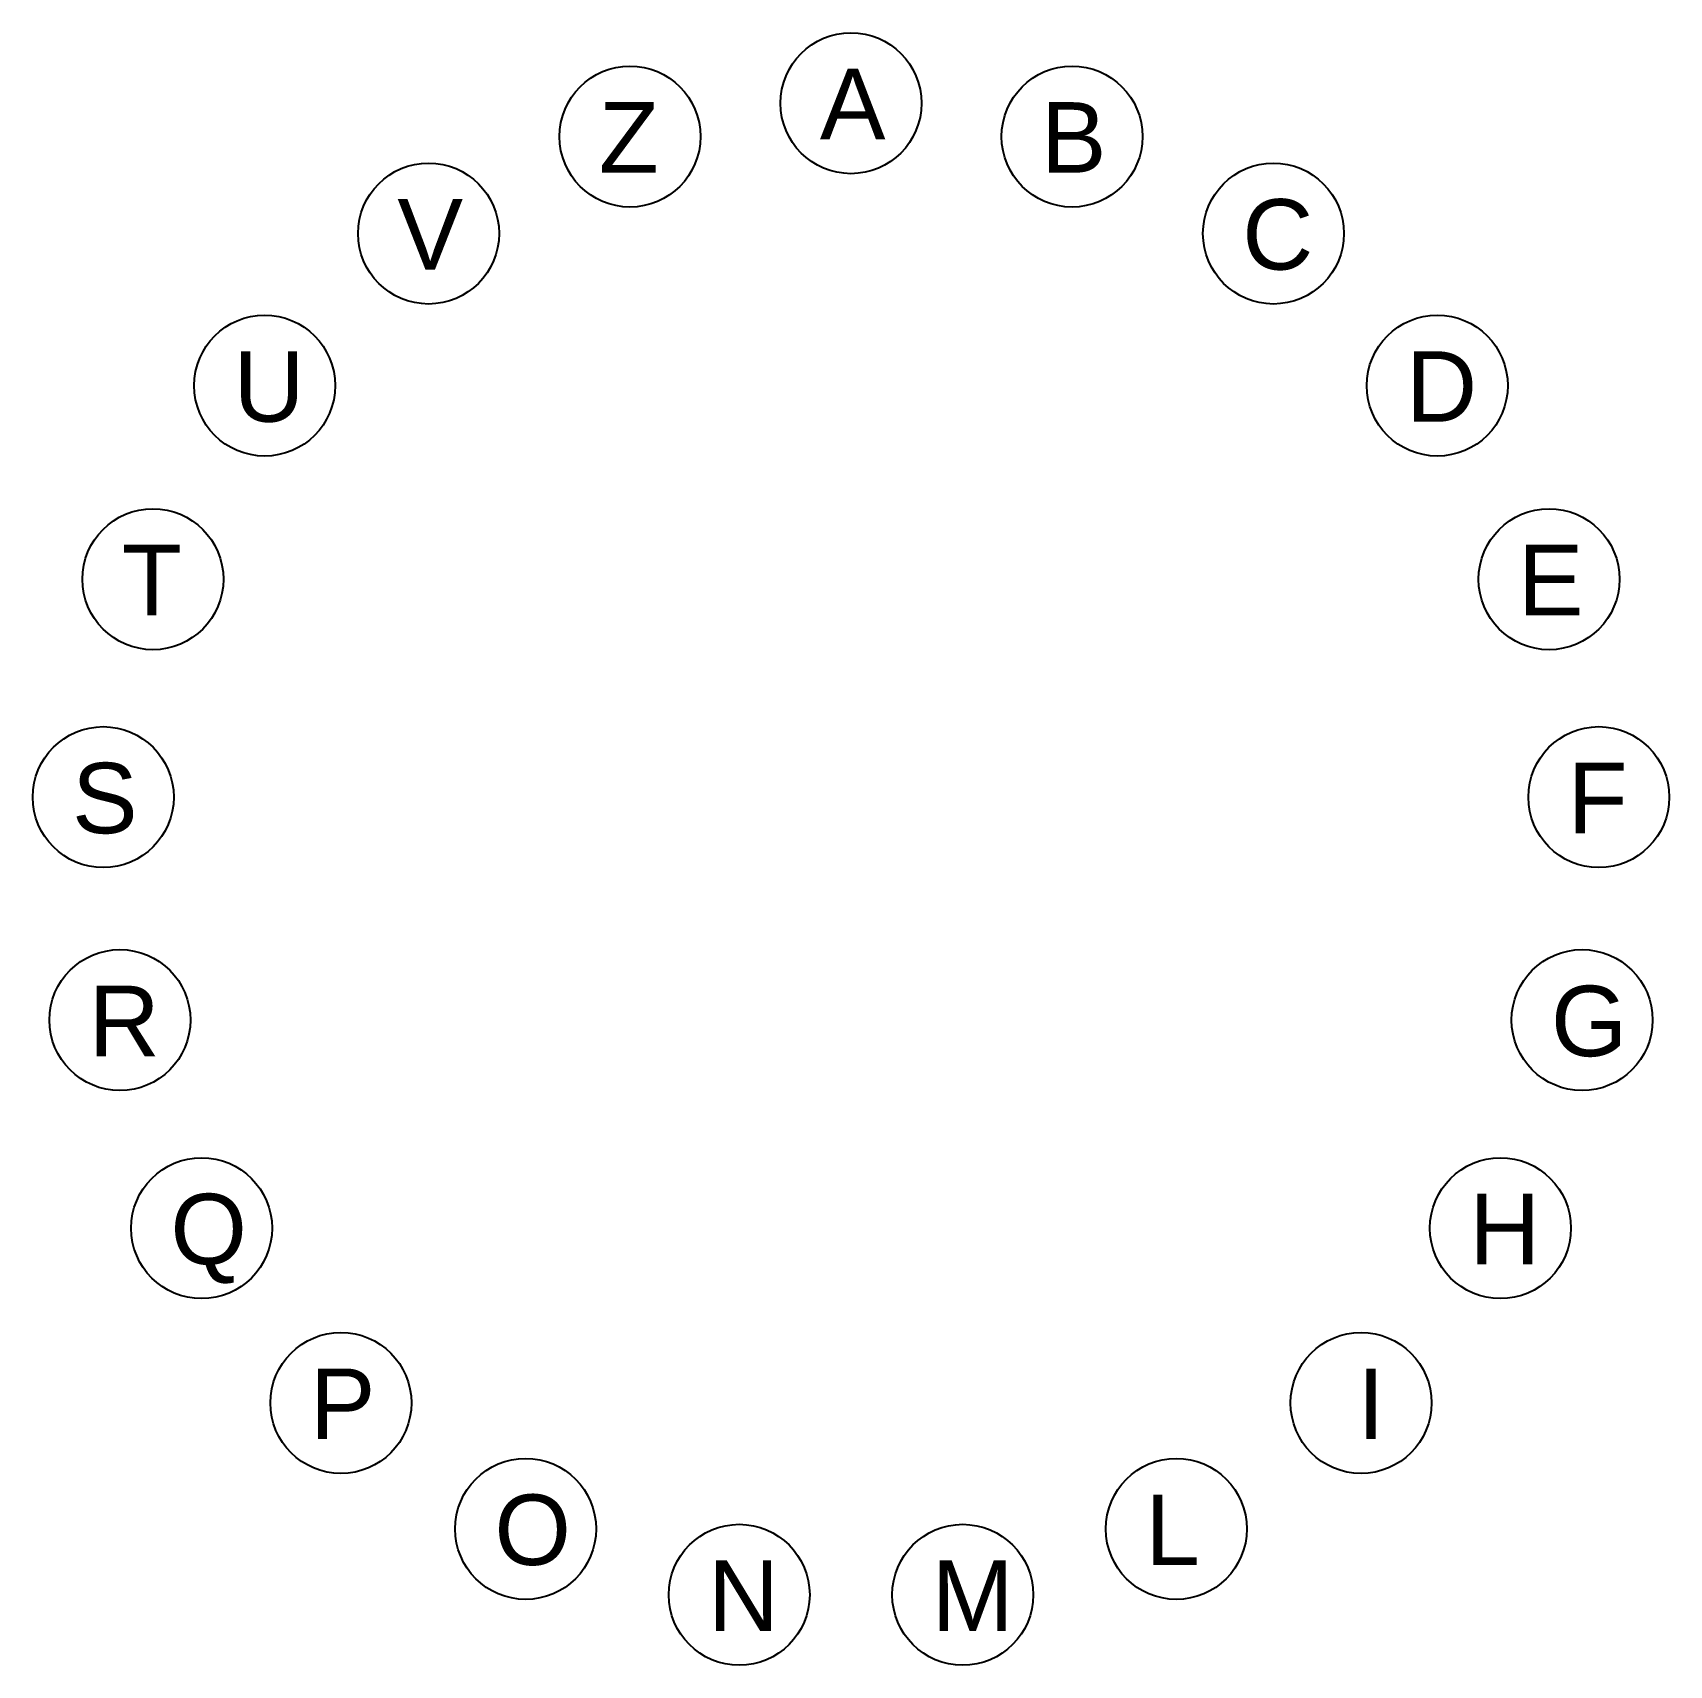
# Model space of a CAD drawing. Header units: millimetres. Extents: x 1986.4 to 2009.7, y 1543.9 to 1567.
import ezdxf

# ---------------------------------------------------------------- set-up
doc = ezdxf.new("R2010")
doc.units = ezdxf.units.MM
doc.styles.get("Standard").update_dxf_attribs({"font": 'arial.ttf'})

msp = doc.modelspace()

# ---------------------------------------------------------------- linework, layer by layer
for centre in [(1998.054, 1566.034), (1994.918, 1565.561), (2001.191, 1565.561), (1992.06, 1564.185), (2004.049, 1564.185), (1989.734, 1562.027), (2006.374, 1562.027), (1988.148, 1559.28), (2007.96, 1559.28), (1987.443, 1556.188), (2008.666, 1556.188), (1987.68, 1553.025), (2008.429, 1553.025), (1988.839, 1550.072), (2007.27, 1550.072), (1990.816, 1547.592), (2005.292, 1547.592), (1993.437, 1545.805), (2002.671, 1545.805), (1996.468, 1544.87), (1999.64, 1544.87)]:
    msp.add_circle(centre, 1)

# ---------------------------------------------------------------- texts
at = {"char_height": 1, "attachment_point": 1}
for s, insert in [('A', (1997.612, 1566.522)), ('Z', (1994.475, 1566.049)), ('B', (2000.748, 1566.049)), ('V', (1991.617, 1564.673)), ('C', (2003.606, 1564.673)), ('U', (1989.292, 1562.515)), ('D', (2005.931, 1562.515)), ('T', (1987.706, 1559.768)), ('E', (2007.517, 1559.768)), ('S', (1987, 1556.675)), ('F', (2008.223, 1556.675)), ('R', (1987.237, 1553.512)), ('G', (2007.986, 1553.512)), ('Q', (1988.396, 1550.56)), ('H', (2006.827, 1550.56)), ('P', (1990.374, 1548.08)), (' I', (2004.85, 1548.08)), ('O', (1992.994, 1546.293)), ('L', (2002.229, 1546.293)), ('N', (1996.026, 1545.358)), ('M', (1999.198, 1545.358))]:
    msp.add_mtext_dynamic_manual_height_columns(s, width=1.47427, gutter_width=12.5, heights=[0], dxfattribs=dict(at, insert=insert))

doc.saveas('drawing.dxf')
